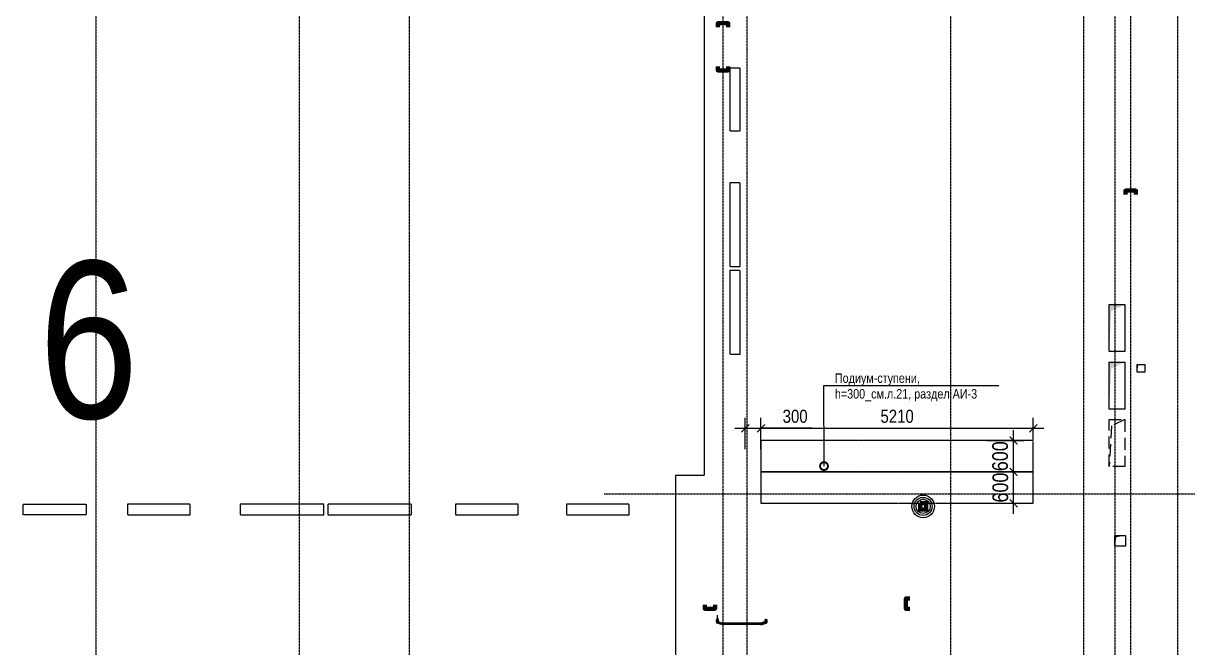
# Model space of a CAD drawing. Header units: millimetres. Extents: x -231292 to 573618, y -153144 to 564035.
# Drawn here: x -189563 to -167282, y 178652 to 190596 of the extents above; entities that cross this region are included whole.
import ezdxf
from ezdxf import colors
from ezdxf.entities.mleader import LeaderData, LeaderLine
from ezdxf.math import Vec2, Vec3

# ---------------------------------------------------------------- set-up
doc = ezdxf.new("R2010")
doc.units = ezdxf.units.MM
for name, pattern in [('CENTER2', [28.575, 19.05, -3.175, 3.175, -3.175]), ('CENTERLINE', [30, 12, -1.5, 3, -1.5, 12]), ('DASHED', [19.05, 12.7, -6.35]), ('HIDDEN', [9.525, 6.35, -3.175]), ('HIDDEN2', [4.7625, 3.175, -1.5875])]:
    doc.linetypes.add(name, pattern=pattern)
doc.layers.get('0').update_dxf_attribs({"color": 250})
doc.layers.get('Defpoints').update_dxf_attribs({"color": 250})
for name, color, linetype, lineweight in [('АР_Двери_внутренние_антипаника', 250, 'Continuous', 0), ('АР_Отопительные приборы', 250, 'HIDDEN2', 0), ('ВК_Шахты', 5, 'Continuous', 9), ('КМ_Фахверки', 250, 'Continuous', 80), ('ОВ_Классы', 250, 'Continuous', 0), ('ОВ_Шахты', 250, 'Continuous', 5), ('РД_Оси_100', 250, 'Continuous', 0), ('РД_полы_подиумы', 250, 'Continuous', 0)]:
    doc.layers.add(name, color=color, linetype=linetype, lineweight=lineweight)
doc.layers.add('АР_Делит', color=250, linetype='Continuous', lineweight=0, plot=False)
doc.styles.add('style1', font='ARIALN.TTF')
doc.dimstyles.new('Dim200_ареал', dxfattribs={"dimscale": 100, "dimtxt": 5, "dimasz": 2.5, "dimexe": 2, "dimexo": 2, "dimgap": 1, "dimtad": 1, "dimzin": 12, "dimdsep": 46, "dimtxsty": 'style1', "dimblk": 'ARCHTICK', "dimcen": 3, "dimdle": 2, "dimclrd": 256, "dimclre": 256, "dimaunit": 1, "dimadec": 0, "dimazin": 3, "dimtfac": 1, "dimtmove": 1, "dimatfit": 3, "dimldrblk": 'OPEN30', "dimfxl": 5, "dimfxlon": 1, "dimtolj": 1, "dimtzin": 0, "dimlwd": 9, "dimlwe": 9, "dimarcsym": 0})

# ---------------------------------------------------------------- blocks, each defined once
blk = doc.blocks.new('СОШ_2200_АР_ОСИ_М100_28.05.24')
at = {"layer": 'АР_Делит', "color": 5, "linetype": 'DASHED'}
blk.add_lwpolyline([(66055, 68320), (66055, 13857.73), (83455, 13857.73), (83455, -355), (45245, -355), (45245, 13145), (44695, 13145), (44695, 26755), (45245, 26755), (45245, 68320)], dxfattribs=at)
at = {"layer": 'РД_Оси_100', "linetype": 'CENTER2'}
for p, q in [((37500, -6155), (37500, 139938.679)), ((49960, -6155), (49960, 139938.679)), ((43327.994, 26400), (71363.995, 26400))]:
    blk.add_line(p, q, dxfattribs=at)
at = {"layer": 'РД_Оси_100', "color": 1, "linetype": 'CENTER2'}
blk.add_line((39600, -6155), (39600, 139938.679), dxfattribs=at)
blk.add_lwpolyline([(33600, 139938.679), (33600, -6155)], dxfattribs=at)
at = {"layer": 'РД_Оси_100', "linetype": 'CENTER2'}
for points in [[(45530, 139938.679), (45600, 139538.679), (45600, -6163.457)], [(46060, -6163.105), (46060, 139538.679), (46130, 139938.679)], [(52500, 139938.679), (52500, -5755), (52358.276, -6155)], [(53100, 139938.679), (53100, -5755), (52949.266, -6155)], [(54300, 139938.679), (54300, -6155)], [(53400, 70753.904), (53400, -5755), (53550, -6155)]]:
    blk.add_lwpolyline(points, dxfattribs=at)
blk = doc.blocks.new('otv')
at = {"linetype": 'Continuous'}
blk.add_lwpolyline([(0, -1), (0, 0), (1, 0), (1, -1)], close=True, dxfattribs=at)
blk.add_solid([(0, -1), (0, 0), (0.135, -0.137), (1, 0)], dxfattribs=at)
blk = doc.blocks.new('otv пунктир')
at = {"linetype": 'HIDDEN', "ltscale": 0.07}
blk.add_lwpolyline([(0, 0), (0, 1), (1, 1), (1, 0)], close=True, dxfattribs=at)
blk.add_lwpolyline([(0, 1), (0.135, 0.137), (1, 0)], dxfattribs=at)
blk = doc.blocks.new('Ф_пеноблок 200')
at = {"layer": 'КМ_Фахверки'}
blk.add_lwpolyline([(0, -75), (0, 0), (200, 0), (200, -75)], dxfattribs=at)
blk = doc.blocks.new('Ф_крпич 120')
at = {"layer": 'АР_Делит', "color": 1}
for radius in [216, 173, 136]:
    blk.add_circle((60, -60), radius, dxfattribs=at)
at = {"layer": 'КМ_Фахверки'}
blk.add_lwpolyline([(0, 0), (120, 0), (120, -120), (0, -120)], close=True, dxfattribs=at)
at = {"layer": 'КМ_Фахверки', "lineweight": 5}
blk.add_lwpolyline([(6, -6), (114, -6), (114, -114), (6, -114)], close=True, dxfattribs=at)
blk = doc.blocks.new('UUNEW01NEW00')
at = {"layer": 'АР_Двери_внутренние_антипаника', "color": 1, "linetype": 'Continuous'}
for p, q in [((-9, 0), (-14, -2)), ((-9, 19), (-8, 20)), ((-9, 19), (-9, 19)), ((-9, 19), (-9, 19)), ((-9, 19), (-9, 19)), ((-9, 19), (-9, 19)), ((-9, 19), (-9, 18)), ((-9, 18), (-8, 18)), ((-9, 1), (-9, 1)), ((-9, 1), (-9, 1)), ((-9, 1), (-9, 1)), ((-9, 1), (-9, 0)), ((-9, 1), (-9, 1)), ((-9, 1), (-9, 1)), ((-9, 1), (-9, 1)), ((-9, 1), (-9, 0)), ((-8, 1), (-9, 1)), ((-9, 1), (-9, 1)), ((-9, 0), (-9, 0)), ((-9, 0), (-9, 0)), ((-8, 20), (-8, 20)), ((-8, 20), (-7, 20)), ((-8, 18), (-8, 16)), ((-8, 18), (-8, 18)), ((-8, 18), (-8, 18)), ((-7, 18), (-8, 18)), ((-8, 18), (-8, 18)), ((-8, 16), (-8, 14)), ((-8, 14), (-8, 12)), ((-8, 12), (-8, 10)), ((-8, 10), (-8, 8)), ((-8, 8), (-8, 6)), ((-8, 6), (-8, 5)), ((-8, 5), (-8, 3)), ((-8, 3), (-7, 2)), ((-8, 1), (-8, 2)), ((-8, 1), (-8, 0)), ((-8, 0), (-8, 1)), ((-8, 1), (-8, 1)), ((-8, 0), (-8, 0)), ((-8, 0), (-8, 0)), ((-8, 0), (-8, 0)), ((-8, 0), (-7, 0)), ((-7, 0), (-8, 0)), ((-8, 0), (-8, 0)), ((-7, 24), (-7, 20)), ((-7, 20), (7, 20)), ((-7, 20), (-7, 18)), ((-7, 20), (-7, 20)), ((7, 18), (-7, 18)), ((-7, 18), (-7, 18)), ((-7, 18), (-7, 18)), ((-7, 18), (-7, 18)), ((-7, 18), (-7, 18)), ((-7, 2), (-7, 0)), ((-7, 0), (7, 0)), ((-7, 0), (7, 0)), ((-3, 16), (-5, 16)), ((-5, 16), (-4, 15)), ((-3, 16), (-5, 16)), ((-5, 16), (-5, 16)), ((-3, 15), (-4, 16)), ((-4, 16), (-3, 15)), ((-3, 15), (-4, 15)), ((-3, 15), (-4, 15)), ((-3, 15), (-4, 15)), ((-4, 15), (-4, 14)), ((-4, 15), (-4, 15)), ((-4, 15), (-3, 15)), ((-4, 14), (-3, 14)), ((-2, 16), (-3, 16)), ((-2, 16), (-3, 16)), ((-3, 15), (-2, 15)), ((-3, 15), (-3, 15)), ((-3, 14), (-3, 15)), ((-3, 15), (-3, 15)), ((-3, 15), (-3, 15)), ((-3, 15), (-3, 15)), ((-3, 15), (-3, 15)), ((-3, 15), (-3, 15)), ((-3, 14), (-3, 15)), ((-3, 15), (-3, 15)), ((-3, 15), (-3, 15)), ((-3, 15), (-3, 15)), ((-3, 15), (-3, 15)), ((-3, 15), (-3, 15)), ((-3, 15), (-3, 15)), ((-3, 15), (-3, 15)), ((-3, 14), (-3, 14)), ((-3, 14), (-3, 14)), ((-3, 14), (-3, 14)), ((-3, 14), (-3, 14)), ((-3, 14), (-3, 14)), ((-3, 14), (-3, 14)), ((-3, 14), (-3, 14)), ((-3, 14), (-3, 14)), ((-3, 14), (-3, 14)), ((-3, 14), (-3, 14)), ((-3, 14), (-3, 14)), ((-3, 14), (-3, 14)), ((-3, 14), (-3, 14)), ((-3, 14), (-3, 14)), ((-3, 14), (-3, 14)), ((-3, 14), (-3, 14)), ((-3, 14), (-3, 14)), ((-3, 14), (-3, 14)), ((-3, 14), (-3, 14)), ((-3, 14), (-3, 14)), ((-3, 14), (-3, 14)), ((-3, 14), (-3, 14)), ((-3, 14), (-3, 14)), ((-3, 14), (-3, 14)), ((-3, 14), (-3, 14)), ((-3, 14), (-3, 14)), ((-3, 14), (-3, 14)), ((-3, 14), (-3, 14)), ((-3, 14), (-3, 14)), ((-3, 14), (-3, 14)), ((-3, 14), (-3, 14)), ((-3, 14), (-3, 14)), ((-3, 14), (-3, 14)), ((-3, 14), (-3, 14)), ((-3, 14), (-3, 14)), ((-3, 14), (-3, 14)), ((-3, 14), (-3, 14)), ((-3, 14), (-3, 14)), ((-3, 14), (-3, 14)), ((-3, 14), (-3, 14)), ((-3, 14), (-3, 14)), ((-3, 14), (-3, 14)), ((-3, 14), (-3, 14)), ((-3, 14), (-3, 14)), ((-3, 14), (-3, 14)), ((-3, 14), (-3, 14)), ((-3, 14), (-3, 14)), ((-3, 14), (-3, 14)), ((-1, 15), (-2, 16)), ((-1, 16), (-2, 16)), ((-2, 15), (-1, 15)), ((-2, 15), (-2, 15)), ((-2, 15), (-2, 15)), ((-2, 15), (-2, 15)), ((-2, 15), (-2, 15)), ((-2, 15), (-2, 15)), ((-2, 15), (-2, 14)), ((-1, 15), (-2, 15)), ((-2, 15), (-2, 15)), ((-2, 15), (-2, 15)), ((-2, 15), (-2, 15)), ((-2, 15), (-2, 15)), ((-2, 15), (-2, 15)), ((-2, 15), (-2, 15)), ((-2, 15), (-2, 15)), ((-2, 15), (-2, 14)), ((-2, 15), (-2, 15)), ((-1, 15), (-2, 15)), ((-2, 14), (-2, 14)), ((-2, 14), (-2, 14)), ((-2, 14), (-2, 14)), ((-2, 14), (-2, 14)), ((-2, 14), (-2, 14)), ((-2, 14), (-2, 14)), ((-2, 14), (-2, 14)), ((-2, 14), (-2, 14)), ((-2, 14), (-2, 14)), ((-2, 14), (-2, 14)), ((-2, 14), (-2, 14)), ((-2, 14), (-2, 14)), ((-2, 14), (-2, 14)), ((-2, 14), (-2, 14)), ((-2, 14), (-1, 14)), ((-2, 14), (-2, 14)), ((-2, 14), (-2, 14)), ((-2, 14), (-2, 14)), ((-2, 14), (-2, 14)), ((-2, 14), (-2, 14)), ((-2, 14), (-2, 14)), ((-2, 14), (-2, 14)), ((-2, 14), (-2, 14)), ((-2, 14), (-2, 14)), ((-2, 14), (-2, 14)), ((-2, 14), (-2, 14)), ((-2, 14), (-1, 14)), ((-2, 14), (-2, 14)), ((-2, 14), (-2, 14)), ((-2, 14), (-2, 14)), ((-2, 14), (-2, 14)), ((-2, 14), (-2, 14)), ((-2, 14), (-2, 14)), ((-2, 14), (-2, 14)), ((-2, 14), (-2, 14)), ((-2, 14), (-2, 14)), ((-2, 14), (-2, 14)), ((-2, 14), (-2, 14)), ((-2, 14), (-2, 14)), ((-2, 14), (-2, 14)), ((-2, 14), (-2, 14)), ((-2, 14), (-2, 14)), ((-2, 14), (-2, 14)), ((-1, 14), (-2, 14)), ((-2, 14), (-2, 14)), ((-2, 14), (-2, 14)), ((-2, 14), (-2, 14)), ((-2, 14), (-2, 14)), ((-2, 14), (-2, 14)), ((-2, 14), (-1, 14)), ((-2, 14), (-2, 14)), ((-2, 14), (-2, 14)), ((-2, 14), (-2, 14)), ((-2, 14), (-2, 14)), ((-2, 14), (-2, 14)), ((-2, 14), (-2, 14)), ((-2, 14), (-2, 14)), ((-2, 14), (-2, 14)), ((-2, 14), (-2, 14)), ((-2, 14), (-2, 14)), ((-1, 16), (-1, 15)), ((0, 16), (-1, 15)), ((-1, 15), (0, 16)), ((0, 16), (-1, 16)), ((0, 15), (-1, 15)), ((0, 15), (-1, 15)), ((-1, 14), (-1, 15)), ((-1, 15), (-1, 15)), ((-1, 15), (-1, 15)), ((-1, 15), (-1, 15)), ((-1, 15), (-1, 15)), ((-1, 15), (-1, 14)), ((-1, 14), (-1, 15)), ((-1, 15), (-1, 15)), ((-1, 15), (-1, 15)), ((-1, 15), (-1, 15)), ((-1, 15), (-1, 15)), ((-1, 15), (-1, 15)), ((-1, 15), (-1, 15)), ((-1, 14), (-1, 14)), ((-1, 14), (-1, 14)), ((-1, 14), (-1, 14)), ((-1, 14), (-1, 14)), ((-1, 14), (-1, 14)), ((-1, 14), (-1, 14)), ((-1, 14), (-1, 14)), ((-1, 14), (-1, 14)), ((-1, 14), (-1, 14)), ((-1, 14), (-1, 14)), ((-1, 14), (-1, 14)), ((-1, 14), (-1, 14)), ((-1, 14), (-1, 14)), ((-1, 14), (-1, 14)), ((-1, 14), (-1, 14)), ((-1, 14), (-1, 14)), ((-1, 14), (-1, 14)), ((-1, 14), (-1, 14)), ((-1, 14), (-1, 14)), ((-1, 14), (-1, 14)), ((-1, 14), (-1, 14)), ((-1, 14), (-1, 14)), ((-1, 14), (-1, 14)), ((-1, 14), (-1, 14)), ((-1, 14), (-1, 14)), ((-1, 14), (-1, 14)), ((-1, 14), (-1, 14)), ((-1, 14), (-1, 14)), ((-1, 14), (-1, 14)), ((-1, 14), (-1, 14)), ((-1, 14), (0, 14)), ((-1, 14), (-1, 14)), ((0, 16), (1, 15)), ((1, 15), (0, 16)), ((0, 16), (0, 16)), ((1, 16), (0, 16)), ((0, 15), (0, 15)), ((0, 14), (0, 15)), ((0, 15), (0, 15)), ((0, 15), (0, 15)), ((0, 15), (0, 15)), ((0, 15), (0, 15)), ((0, 14), (0, 15)), ((0, 15), (0, 15)), ((0, 15), (0, 15)), ((0, 15), (0, 15)), ((0, 15), (0, 15)), ((0, 15), (0, 15)), ((0, 15), (0, 15)), ((0, 15), (0, 15)), ((0, 14), (0, 14)), ((0, 14), (0, 14)), ((0, 14), (0, 14)), ((0, 14), (0, 14)), ((0, 14), (0, 14)), ((0, 14), (0, 14)), ((0, 14), (0, 14)), ((0, 14), (0, 14)), ((0, 14), (0, 14)), ((0, 14), (0, 14)), ((0, 14), (0, 14)), ((0, 14), (0, 14)), ((0, 14), (0, 14)), ((0, 14), (0, 14)), ((0, 14), (0, 14)), ((0, 14), (0, 14)), ((0, 14), (0, 14)), ((0, 14), (0, 14)), ((0, 14), (0, 14)), ((0, 14), (0, 14)), ((0, 14), (0, 14)), ((0, 14), (0, 14)), ((0, 14), (0, 14)), ((0, 14), (0, 14)), ((0, 14), (0, 14)), ((0, 14), (0, 14)), ((0, 14), (0, 14)), ((0, 14), (0, 14)), ((0, 14), (0, 14)), ((0, 14), (0, 14)), ((0, 14), (0, 14)), ((0, 14), (0, 14)), ((0, 14), (0, 14)), ((0, 14), (0, 14)), ((0, 14), (0, 14)), ((0, 14), (0, 14)), ((0, 14), (0, 14)), ((0, 14), (0, 14)), ((0, 14), (0, 14)), ((0, 14), (0, 14)), ((0, 14), (0, 14)), ((0, 14), (0, 14)), ((0, 14), (0, 14)), ((0, 14), (0, 14)), ((0, 14), (0, 14)), ((0, 14), (0, 14)), ((0, 14), (0, 14)), ((0, 14), (0, 14)), ((1, 16), (1, 15)), ((2, 16), (1, 15)), ((2, 16), (1, 16)), ((1, 15), (2, 15)), ((1, 15), (1, 15)), ((1, 15), (1, 15)), ((2, 14), (1, 15)), ((1, 15), (1, 15)), ((1, 15), (1, 14)), ((1, 15), (1, 15)), ((2, 14), (1, 15)), ((1, 14), (1, 14)), ((1, 14), (1, 14)), ((1, 14), (1, 14)), ((1, 14), (1, 14)), ((1, 14), (2, 14)), ((3, 16), (2, 16)), ((3, 16), (2, 16)), ((2, 15), (3, 15)), ((2, 15), (2, 14)), ((3, 15), (2, 15)), ((2, 15), (2, 15)), ((2, 15), (2, 14)), ((3, 15), (2, 15)), ((2, 14), (2, 14)), ((2, 14), (2, 14)), ((2, 14), (2, 14)), ((2, 14), (2, 14)), ((2, 14), (2, 14)), ((2, 14), (3, 14)), ((2, 14), (2, 14)), ((2, 14), (2, 14)), ((3, 15), (4, 16)), ((4, 16), (3, 15)), ((5, 16), (3, 16)), ((5, 16), (3, 16)), ((4, 15), (3, 15)), ((3, 14), (3, 15)), ((3, 15), (3, 15)), ((3, 15), (3, 14)), ((4, 15), (3, 15)), ((3, 15), (3, 15)), ((3, 15), (3, 15)), ((3, 15), (4, 15)), ((3, 15), (3, 14)), ((4, 15), (3, 15)), ((3, 14), (4, 14)), ((3, 14), (3, 14)), ((3, 14), (3, 14)), ((3, 14), (4, 14)), ((4, 14), (3, 14)), ((3, 14), (4, 14)), ((3, 14), (3, 14)), ((3, 14), (3, 14)), ((4, 15), (5, 16)), ((4, 14), (4, 15)), ((4, 15), (4, 15)), ((4, 14), (4, 15)), ((4, 14), (4, 14)), ((4, 14), (4, 14)), ((4, 14), (4, 14)), ((4, 14), (4, 14)), ((5, 16), (5, 16)), ((7, 20), (7, 24)), ((7, 20), (7, 18)), ((7, 20), (7, 20)), ((7, 20), (8, 20)), ((8, 18), (7, 18)), ((7, 18), (7, 18)), ((7, 18), (7, 18)), ((7, 18), (7, 18)), ((7, 0), (8, 2)), ((7, -9), (7, 0)), ((8, 0), (7, 0)), ((8, 20), (8, 20)), ((8, 20), (9, 19)), ((8, 16), (8, 18)), ((8, 18), (8, 18)), ((8, 18), (8, 18)), ((8, 18), (9, 18)), ((8, 18), (8, 18)), ((8, 14), (8, 16)), ((8, 12), (8, 14)), ((8, 10), (8, 12)), ((8, 8), (8, 10)), ((8, 6), (8, 8)), ((8, 4), (8, 6)), ((8, 2), (8, 4)), ((8, 1), (8, 1)), ((8, 1), (8, 0)), ((8, 0), (8, 0)), ((9, 19), (9, 19)), ((9, 19), (9, 19)), ((9, 18), (9, 19)), ((9, 19), (9, 19)), ((9, 19), (9, 19)), ((-52, -12), (-52, -20)), ((-52, -20), (-52, -25)), ((-52, -25), (-48, -25)), ((-48, -12), (-48, -20)), ((-48, -12), (-48, -12)), ((-48, -20), (-46, -20)), ((-46, -20), (-48, -20)), ((-48, -20), (-48, -25)), ((-46, -20), (-44, -19)), ((-44, -20), (-46, -20)), ((-43, -11), (-45, -12)), ((-44, -19), (-43, -18)), ((-43, -20), (-44, -20)), ((-42, -11), (-43, -11)), ((-43, -18), (-41, -18)), ((-41, -20), (-43, -20)), ((-39, -11), (-42, -11)), ((-41, -18), (-39, -17)), ((-38, -19), (-41, -20)), ((-37, -10), (-39, -11)), ((-39, -17), (-36, -16)), ((-35, -19), (-38, -19)), ((-34, -9), (-37, -10)), ((-36, -16), (-34, -15)), ((-32, -18), (-35, -19)), ((-31, -8), (-34, -9)), ((-34, -15), (-30, -13)), ((-29, -17), (-32, -18)), ((-27, -6), (-31, -8)), ((-30, -13), (-27, -12)), ((-25, -15), (-29, -17)), ((-23, -5), (-27, -6)), ((-27, -12), (-23, -11)), ((-21, -14), (-25, -15)), ((-19, -3), (-23, -5)), ((-23, -11), (-19, -10)), ((-17, -12), (-21, -14)), ((-14, -2), (-19, -3)), ((-19, -10), (-14, -8)), ((-13, -11), (-17, -12)), ((-14, -8), (-9, -7)), ((-8, -9), (-13, -11)), ((-9, -4), (-9, 0)), ((-9, -7), (-9, -4)), ((-9, -7), (-9, -7)), ((-9, -8), (-9, -7)), ((-9, -7), (-9, -7)), ((-9, -7), (-9, -7)), ((-9, -7), (-9, -7)), ((-9, -7), (-8, -7)), ((-8, -9), (-9, -8)), ((-8, 0), (-8, -1)), ((-8, -1), (-8, -1)), ((-8, -1), (-8, -1)), ((-8, -1), (-8, -1)), ((-8, -1), (-8, -2)), ((-8, -2), (-8, -1)), ((-8, -1), (-8, -1)), ((-8, -8), (-8, -7)), ((-8, -7), (-8, -7)), ((-7, -7), (-8, -7)), ((-8, -7), (-8, -7)), ((-8, -7), (-8, -7)), ((-8, -7), (-8, -7)), ((-8, -7), (-8, -7)), ((-8, -7), (-8, -7)), ((-8, -7), (-8, -7)), ((-8, -7), (-8, -7)), ((-8, -7), (-8, -7)), ((-8, -7), (-8, -7)), ((-7, -8), (-8, -8)), ((-8, -9), (-8, -9)), ((-7, -9), (-8, -9)), ((-7, 0), (-7, -2)), ((-7, -2), (-7, -3)), ((-7, -3), (-7, -5)), ((-7, -5), (-7, -6)), ((-7, -6), (-7, -7)), ((-7, -7), (-7, -7)), ((-7, -7), (-7, -7)), ((-7, -7), (-7, -8)), ((-7, -8), (6, -11)), ((-7, -8), (-7, -8)), ((-7, -8), (-7, -9)), ((-7, -8), (-7, -8)), ((-7, -8), (-7, -8)), ((-7, -8), (-7, -8)), ((-7, -8), (-7, -8)), ((-7, -8), (-7, -8)), ((-7, -8), (-7, -8)), ((-7, -8), (-7, -8)), ((-7, -8), (-7, -8)), ((-7, -8), (-7, -8)), ((-7, -8), (-7, -8)), ((-7, -8), (-7, -8)), ((-7, -8), (-7, -8)), ((-7, -8), (-7, -8)), ((-7, -8), (-7, -8)), ((-7, -8), (-7, -8)), ((-7, -8), (-7, -8)), ((-7, -8), (-7, -8)), ((-7, -8), (-7, -8)), ((-7, -9), (-7, -9)), ((6, -11), (6, -10)), ((6, -11), (6, -10)), ((6, -10), (7, -10)), ((6, -11), (6, -11)), ((6, -11), (6, -11)), ((7, -9), (7, -9)), ((7, -9), (7, -9)), ((7, -9), (8, -9)), ((7, -10), (7, -9)), ((8, 0), (8, 0))]:
    blk.add_line(p, q, dxfattribs=at)
at = {"layer": 'АР_Двери_внутренние_антипаника', "color": 40, "linetype": 'Continuous'}
for p, q in [((-9, 1), (-13, 0)), ((-9, 24), (9, 24)), ((-9, 19), (-9, 24)), ((-9, 18), (-9, 19)), ((-9, 17), (-9, 18)), ((-8, 2), (-9, 17)), ((-8, 2), (-9, 1)), ((8, 0), (8, -4)), ((9, 24), (9, 19)), ((-53, -19), (-53, -12)), ((-53, -25), (-53, -19)), ((-48, -12), (-52, -12)), ((-52, -25), (-48, -25)), ((-48, -12), (-46, -12)), ((-48, -25), (-45, -25)), ((-45, -12), (-46, -12)), ((-44, -12), (-45, -12)), ((-45, -25), (-44, -25)), ((-42, -11), (-44, -12)), ((-44, -25), (-44, -25)), ((-44, -25), (-43, -25)), ((-43, -25), (-42, -25)), ((-40, -10), (-42, -11)), ((-42, -25), (-42, -25)), ((-42, -25), (-41, -25)), ((-41, -25), (-39, -24)), ((-38, -10), (-40, -10)), ((-39, -24), (-38, -24)), ((-36, -9), (-38, -10)), ((-38, -24), (-36, -24)), ((-34, -8), (-36, -9)), ((-36, -24), (-35, -23)), ((-35, -23), (-34, -23)), ((-32, -7), (-34, -8)), ((-34, -23), (-33, -23)), ((-33, -23), (-32, -22)), ((-30, -7), (-32, -7)), ((-32, -22), (-30, -22)), ((-28, -6), (-30, -7)), ((-30, -22), (-28, -21)), ((-26, -5), (-28, -6)), ((-28, -21), (-26, -21)), ((-23, -4), (-26, -5)), ((-26, -21), (-23, -20)), ((-20, -3), (-23, -4)), ((-23, -20), (-20, -19)), ((-17, -1), (-20, -3)), ((-20, -19), (-18, -18)), ((-18, -18), (-15, -17)), ((-13, 0), (-17, -1)), ((-15, -17), (-12, -16)), ((-12, -16), (-8, -15)), ((-8, -15), (-4, -14)), ((-4, -14), (0, -13)), ((0, -13), (5, -11)), ((5, -11), (6, -11)), ((6, -10), (7, -10)), ((6, -11), (6, -10)), ((7, -10), (8, -9)), ((8, -4), (8, -9)), ((8, -9), (8, -9)), ((8, -9), (8, -9))]:
    blk.add_line(p, q, dxfattribs=at)
at = {"layer": 'АР_Двери_внутренние_антипаника', "color": 1, "linetype": 'CENTERLINE'}
blk.add_line((0, 4), (0, 26), dxfattribs=at)
at = {"layer": 'АР_Двери_внутренние_антипаника', "color": 1, "linetype": 'HIDDEN'}
for p, q in [((-60, -14), (-53, -14)), ((-60, -14), (-60, -23)), ((-60, -23), (-53, -23)), ((-54, -18), (-54, -14)), ((-54, -14), (-53, -14)), ((-54, -18), (-53, -18))]:
    blk.add_line(p, q, dxfattribs=at)
at = {"layer": 'АР_Двери_внутренние_антипаника', "color": 1, "linetype": 'Continuous'}
blk.add_arc((491, 29), 500, 183.3082, 184.1216, dxfattribs=at)
at = {"layer": 'АР_Двери_внутренние_антипаника', "color": 40, "linetype": 'Continuous'}
for centre, radius, start, end in [((-491, 28), 500, 356.9219, 359.0377), ((-52, -12), 0.5, 90, 180), ((-52, -25), 0.5, 180, 270)]:
    blk.add_arc(centre, radius, start, end, dxfattribs=at)
at = {"layer": 'АР_Двери_внутренние_антипаника', "color": 1, "linetype": 'Continuous'}
blk.add_point((0, 0), dxfattribs=at)
blk = doc.blocks.new('66NEW00')
at = {"layer": 'АР_Двери_внутренние_антипаника', "color": 40, "linetype": 'Continuous'}
for p, q in [((9, 0), (-9, 0)), ((-9, 0), (-9, -5)), ((9, -5), (9, 0)), ((-8, -23), (-8, -28)), ((-8, -28), (-8, -33)), ((-8, -33), (-8, -33)), ((-7, -34), (-8, -33)), ((-8, -33), (-8, -33)), ((-6, -34), (-7, -34)), ((-6, -35), (-6, -34)), ((-5, -35), (-6, -35)), ((0, -37), (-5, -35)), ((4, -38), (0, -37)), ((8, -39), (4, -38)), ((8, -22), (9, -7)), ((8, -22), (9, -23)), ((12, -40), (8, -39)), ((9, -6), (9, -5)), ((9, -7), (9, -6)), ((9, -23), (13, -24)), ((15, -41), (12, -40)), ((13, -24), (17, -25)), ((18, -42), (15, -41)), ((17, -25), (20, -27)), ((20, -43), (18, -42)), ((20, -27), (23, -28)), ((23, -44), (20, -43)), ((23, -28), (26, -29)), ((26, -45), (23, -44)), ((26, -29), (28, -30)), ((28, -45), (26, -45)), ((28, -30), (30, -31)), ((30, -46), (28, -45)), ((30, -31), (32, -31)), ((32, -46), (30, -46)), ((32, -31), (34, -32)), ((33, -47), (32, -46)), ((34, -47), (33, -47)), ((34, -32), (36, -33)), ((35, -47), (34, -47)), ((36, -48), (35, -47)), ((36, -33), (38, -34)), ((38, -48), (36, -48)), ((38, -34), (40, -34)), ((39, -48), (38, -48)), ((41, -49), (39, -48)), ((40, -34), (42, -35)), ((42, -49), (41, -49)), ((42, -35), (44, -36)), ((43, -49), (42, -49)), ((42, -49), (42, -49)), ((44, -49), (43, -49)), ((44, -36), (45, -36)), ((45, -49), (44, -49)), ((44, -49), (44, -49)), ((45, -36), (46, -36)), ((48, -49), (45, -49)), ((48, -36), (46, -36)), ((48, -36), (52, -36)), ((52, -49), (48, -49)), ((53, -43), (53, -36)), ((53, -49), (53, -43))]:
    blk.add_line(p, q, dxfattribs=at)
at = {"layer": 'АР_Двери_внутренние_антипаника', "color": 1, "linetype": 'Continuous'}
for p, q in [((-7, -4), (-7, 0)), ((7, 0), (7, -4)), ((-8, -4), (-9, -4)), ((-9, -4), (-9, -5)), ((-9, -5), (-9, -5)), ((-9, -6), (-9, -5)), ((-9, -5), (-9, -5)), ((-9, -5), (-9, -5)), ((-8, -6), (-9, -6)), ((-7, -4), (-8, -4)), ((-8, -4), (-8, -4)), ((-8, -8), (-8, -6)), ((-8, -6), (-8, -6)), ((-8, -6), (-8, -6)), ((-8, -6), (-8, -6)), ((-8, -6), (-7, -6)), ((-8, -10), (-8, -8)), ((-8, -12), (-8, -10)), ((-8, -14), (-8, -12)), ((-8, -16), (-8, -14)), ((-8, -18), (-8, -16)), ((-8, -20), (-8, -18)), ((-8, -22), (-8, -20)), ((-7, -24), (-8, -22)), ((-8, -23), (-8, -23)), ((-8, -23), (-8, -24)), ((-8, -24), (-8, -24)), ((-8, -24), (-7, -24)), ((-8, -24), (-8, -24)), ((-7, -33), (-8, -33)), ((7, -4), (-7, -4)), ((-7, -4), (-7, -6)), ((-7, -4), (-7, -4)), ((-7, -6), (7, -6)), ((-7, -6), (-7, -6)), ((-7, -6), (-7, -6)), ((-7, -6), (-7, -6)), ((7, -24), (-7, -24)), ((7, -24), (-7, -24)), ((-7, -33), (-7, -24)), ((-7, -33), (-7, -33)), ((-7, -33), (-7, -33)), ((-7, -34), (-7, -33)), ((-6, -34), (-7, -34)), ((7, -32), (-6, -35)), ((-6, -35), (-6, -34)), ((-6, -34), (-6, -34)), ((-6, -35), (-6, -34)), ((-6, -35), (-6, -35)), ((7, -4), (7, -6)), ((8, -4), (7, -4)), ((7, -4), (7, -4)), ((7, -6), (7, -6)), ((7, -6), (7, -6)), ((7, -6), (7, -6)), ((7, -6), (7, -6)), ((7, -6), (8, -6)), ((8, -21), (7, -22)), ((7, -22), (7, -24)), ((7, -24), (7, -26)), ((8, -24), (7, -24)), ((7, -24), (8, -24)), ((7, -26), (7, -27)), ((7, -27), (7, -29)), ((7, -29), (7, -30)), ((7, -30), (7, -31)), ((7, -31), (7, -31)), ((7, -31), (8, -31)), ((7, -31), (7, -31)), ((7, -31), (7, -32)), ((7, -32), (7, -32)), ((7, -32), (8, -32)), ((7, -32), (7, -33)), ((7, -32), (7, -32)), ((7, -32), (7, -32)), ((7, -32), (7, -32)), ((7, -32), (7, -32)), ((7, -32), (7, -32)), ((7, -32), (7, -32)), ((7, -32), (7, -32)), ((7, -32), (7, -32)), ((7, -32), (7, -32)), ((7, -32), (7, -32)), ((7, -32), (7, -32)), ((7, -32), (7, -32)), ((7, -32), (7, -32)), ((7, -32), (7, -32)), ((7, -32), (7, -32)), ((7, -32), (7, -32)), ((7, -32), (7, -32)), ((7, -32), (7, -32)), ((7, -33), (7, -33)), ((7, -33), (8, -33)), ((9, -4), (8, -4)), ((8, -4), (8, -4)), ((8, -6), (8, -8)), ((9, -6), (8, -6)), ((8, -6), (8, -6)), ((8, -6), (8, -6)), ((8, -6), (8, -6)), ((8, -8), (8, -10)), ((8, -10), (8, -12)), ((8, -12), (8, -14)), ((8, -14), (8, -16)), ((8, -16), (8, -18)), ((8, -18), (8, -19)), ((8, -19), (8, -21)), ((8, -23), (8, -22)), ((8, -23), (9, -23)), ((8, -23), (8, -24)), ((8, -24), (8, -23)), ((8, -23), (8, -23)), ((8, -24), (8, -24)), ((8, -24), (8, -25)), ((8, -24), (8, -24)), ((8, -24), (8, -24)), ((8, -24), (8, -24)), ((8, -25), (8, -25)), ((8, -25), (8, -25)), ((8, -25), (8, -25)), ((8, -25), (8, -25)), ((8, -25), (8, -25)), ((8, -25), (8, -25)), ((8, -32), (8, -31)), ((8, -31), (8, -31)), ((8, -31), (8, -31)), ((8, -31), (8, -31)), ((9, -31), (8, -31)), ((8, -31), (8, -31)), ((8, -31), (8, -31)), ((8, -31), (8, -31)), ((8, -31), (8, -31)), ((8, -31), (8, -31)), ((8, -31), (8, -31)), ((8, -31), (8, -31)), ((8, -33), (9, -32)), ((8, -33), (13, -35)), ((8, -33), (8, -33)), ((9, -5), (9, -4)), ((9, -5), (9, -5)), ((9, -5), (9, -5)), ((9, -5), (9, -5)), ((9, -5), (9, -6)), ((9, -23), (9, -23)), ((9, -23), (9, -23)), ((9, -23), (9, -23)), ((9, -23), (9, -24)), ((9, -23), (9, -23)), ((9, -23), (9, -23)), ((9, -23), (9, -23)), ((9, -23), (9, -24)), ((9, -23), (9, -23)), ((9, -24), (14, -26)), ((9, -28), (9, -24)), ((9, -24), (9, -24)), ((9, -24), (9, -24)), ((9, -31), (9, -28)), ((14, -32), (9, -31)), ((9, -31), (9, -31)), ((9, -32), (9, -31)), ((9, -31), (9, -31)), ((9, -31), (9, -31)), ((9, -31), (9, -31)), ((13, -35), (17, -36)), ((14, -26), (19, -27)), ((19, -34), (14, -32)), ((17, -36), (21, -38)), ((19, -27), (23, -29)), ((23, -35), (19, -34)), ((21, -38), (25, -39)), ((23, -29), (27, -30)), ((27, -36), (23, -35)), ((25, -39), (29, -41)), ((27, -30), (31, -32)), ((30, -37), (27, -36)), ((29, -41), (32, -42)), ((34, -39), (30, -37)), ((31, -32), (34, -33)), ((32, -42), (35, -42)), ((34, -33), (37, -34)), ((36, -40), (34, -39)), ((35, -42), (38, -43)), ((39, -41), (36, -40)), ((37, -34), (39, -35)), ((38, -43), (41, -44)), ((39, -35), (42, -35)), ((41, -42), (39, -41)), ((43, -42), (41, -42)), ((41, -44), (43, -44)), ((42, -35), (43, -35)), ((43, -35), (45, -36)), ((44, -43), (43, -42)), ((43, -44), (44, -44)), ((46, -44), (44, -43)), ((44, -44), (46, -44)), ((48, -44), (46, -44)), ((46, -44), (48, -44)), ((48, -36), (48, -44)), ((48, -36), (48, -36)), ((48, -44), (48, -49)), ((52, -49), (48, -49)), ((52, -36), (52, -44)), ((52, -44), (52, -49))]:
    blk.add_line(p, q, dxfattribs=at)
at = {"layer": 'АР_Двери_внутренние_антипаника', "color": 1, "linetype": 'CENTERLINE'}
blk.add_line((0, -20), (0, 2), dxfattribs=at)
at = {"layer": 'АР_Двери_внутренние_антипаника', "color": 1, "linetype": 'HIDDEN'}
for p, q in [((60, -38), (53, -38)), ((54, -38), (53, -38)), ((54, -42), (53, -42)), ((60, -47), (53, -47)), ((54, -42), (54, -38)), ((60, -38), (60, -47))]:
    blk.add_line(p, q, dxfattribs=at)
at = {"layer": 'АР_Двери_внутренние_антипаника', "color": 40, "linetype": 'Continuous'}
for centre, radius, start, end in [((491, 4), 500, 180.9623, 183.0781), ((52, -36), 0.5, 0, 90), ((52, -49), 0.5, 270, 0)]:
    blk.add_arc(centre, radius, start, end, dxfattribs=at)
at = {"layer": 'АР_Двери_внутренние_антипаника', "color": 1, "linetype": 'Continuous'}
blk.add_arc((-491, 5), 500, 355.8784, 356.6918, dxfattribs=at)
blk.add_point((0, 0), dxfattribs=at)
blk = doc.blocks.new('*U809')
at = {"layer": 'АР_Двери_внутренние_антипаника', "color": 1, "linetype": 'HIDDEN'}
for p, q in [((4, 8), (-4, 8)), ((-4, 0), (-4, 8)), ((4, 0), (4, 8))]:
    blk.add_line(p, q, dxfattribs=at)
at = {"layer": 'АР_Двери_внутренние_антипаника', "color": 40, "linetype": 'Continuous'}
for p, q in [((-4, 0), (-4, -22)), ((4, 0), (4, -22)), ((823, 97), (106, 97)), ((823, 73), (106, 73))]:
    blk.add_line(p, q, dxfattribs=at)
at = {"layer": 'АР_Двери_внутренние_антипаника', "color": 1, "linetype": 'Continuous'}
for p, q in [((-1, -22), (-4, 0)), ((4, 0), (1, -22))]:
    blk.add_line(p, q, dxfattribs=at)
at = {"layer": 'АР_Двери_внутренние_антипаника', "color": 1, "linetype": 'CENTERLINE'}
blk.add_line((0, -4), (0, -80), dxfattribs=at)
at = {"layer": 'АР_Двери_внутренние_антипаника', "xscale": 2, "yscale": 2, "zscale": 2, "rotation": 180}
for name, p in [('UUNEW01NEW00', (0, 48)), ('66NEW00', (929, 0))]:
    blk.add_blockref(name, p, dxfattribs=at)
blk = doc.blocks.new('_DotSmall')
at = {"color": 0, "linetype": 'ByBlock', "const_width": 0.5}
blk.add_lwpolyline([(-0.0625, 0, 1), (0.0625, 0, 1)], format="xyb", close=True, dxfattribs=at)
blk = doc.blocks.new('Bottom_L_1200')
at = {"layer": 'АР_Отопительные приборы'}
blk.add_lwpolyline([(600, -100), (-600, -100), (-600, 100), (600, 100)], close=True, dxfattribs=at)
blk = doc.blocks.new('Bottom_R_1200')
at = {"layer": 'АР_Отопительные приборы'}
blk.add_lwpolyline([(-600, -100), (600, -100), (600, 100), (-600, 100)], close=True, dxfattribs=at)
blk = doc.blocks.new('Bottom_R_1600')
at = {"layer": 'АР_Отопительные приборы'}
blk.add_lwpolyline([(-800, -100), (800, -100), (800, 100), (-800, 100)], close=True, dxfattribs=at)
blk = doc.blocks.new('_ArchTick')
at = {"color": 0, "linetype": 'ByBlock', "const_width": 0.15}
blk.add_lwpolyline([(-0.5, -0.5), (0.5, 0.5)], dxfattribs=at)
blk = doc.blocks.new('*D883')
at = {"layer": 'Defpoints', "color": 0, "transparency": 16777216}
for p in [(-171526, 182015), (-170614, 182015), (-171526, 181415)]:
    blk.add_point(p, dxfattribs=at)
at = {"layer": 'РД_полы_подиумы', "lineweight": 9, "transparency": 16777216}
for p, q in [((-170614, 181215), (-170614, 182215)), ((-171114, 182015), (-170414, 182015)), ((-171114, 181415), (-170414, 181415))]:
    blk.add_line(p, q, dxfattribs=at)
at = {"layer": 'РД_полы_подиумы', "lineweight": 9, "transparency": 16777216, "xscale": 150, "yscale": 150, "zscale": 150}
for p, rotation in [((-170614, 182015), 90), ((-170614, 181415), 270)]:
    blk.add_blockref('_ArchTick', p, dxfattribs=dict(at, rotation=rotation))
at = {"layer": 'РД_полы_подиумы', "color": 0, "transparency": 16777216, "insert": (-170867, 181715), "char_height": 300, "attachment_point": 5, "rotation": 90, "style": 'style1'}
blk.add_mtext('\\A1;600', dxfattribs=at)
blk = doc.blocks.new('_Open30')
at = {"color": 0, "linetype": 'ByBlock', "lineweight": -2}
for p, q in [((-1, 0.27), (0, 0)), ((0, 0), (-1, -0.27)), ((0, 0), (-1, 0))]:
    blk.add_line(p, q, dxfattribs=at)
blk = doc.blocks.new('*D884')
at = {"layer": 'Defpoints', "color": 0, "transparency": 16777216}
for p in [(-171449, 182615), (-170618, 182615), (-171449, 182015)]:
    blk.add_point(p, dxfattribs=at)
at = {"layer": 'РД_полы_подиумы', "lineweight": 9, "transparency": 16777216}
for p, q in [((-170618, 181815), (-170618, 182815)), ((-171118, 182615), (-170418, 182615)), ((-171118, 182015), (-170418, 182015))]:
    blk.add_line(p, q, dxfattribs=at)
at = {"layer": 'РД_полы_подиумы', "lineweight": 9, "transparency": 16777216, "xscale": 150, "yscale": 150, "zscale": 150}
for p, rotation in [((-170618, 182615), 90), ((-170618, 182015), 270)]:
    blk.add_blockref('_ArchTick', p, dxfattribs=dict(at, rotation=rotation))
at = {"layer": 'РД_полы_подиумы', "color": 0, "transparency": 16777216, "insert": (-170871, 182315), "char_height": 300, "attachment_point": 5, "rotation": 90, "style": 'style1'}
blk.add_mtext('\\A1;600', dxfattribs=at)
blk = doc.blocks.new('*D885')
at = {"layer": 'Defpoints', "color": 0, "transparency": 16777216}
for p in [(-175448, 182849), (-175748, 182252), (-175448, 182252)]:
    blk.add_point(p, dxfattribs=at)
at = {"layer": 'РД_полы_подиумы', "lineweight": 9, "transparency": 16777216}
for p, q in [((-175748, 182452), (-175748, 183049)), ((-175448, 182452), (-175448, 183049)), ((-175948, 182849), (-175248, 182849)), ((-174468, 182849), (-175448, 182849))]:
    blk.add_line(p, q, dxfattribs=at)
at = {"layer": 'РД_полы_подиумы', "lineweight": 9, "transparency": 16777216, "xscale": 150, "yscale": 150, "zscale": 150, "rotation": 180}
blk.add_blockref('_ArchTick', (-175748, 182849), dxfattribs=at)
at = {"layer": 'РД_полы_подиумы', "lineweight": 9, "transparency": 16777216, "xscale": 150, "yscale": 150, "zscale": 150}
blk.add_blockref('_ArchTick', (-175448, 182849), dxfattribs=at)
at = {"layer": 'РД_полы_подиумы', "color": 0, "transparency": 16777216, "insert": (-174794, 183077), "char_height": 250, "attachment_point": 5, "style": 'style1'}
blk.add_mtext('\\A1;300', dxfattribs=at)
blk = doc.blocks.new('*D887')
at = {"layer": 'Defpoints', "color": 0, "transparency": 16777216}
for p in [(-170238, 182849), (-175448, 182437), (-170238, 182437)]:
    blk.add_point(p, dxfattribs=at)
at = {"layer": 'РД_полы_подиумы', "lineweight": 9, "transparency": 16777216}
for p, q in [((-175448, 182637), (-175448, 183049)), ((-170238, 182637), (-170238, 183049)), ((-175648, 182849), (-170038, 182849))]:
    blk.add_line(p, q, dxfattribs=at)
at = {"layer": 'РД_полы_подиумы', "lineweight": 9, "transparency": 16777216, "xscale": 150, "yscale": 150, "zscale": 150, "rotation": 180}
blk.add_blockref('_ArchTick', (-175448, 182849), dxfattribs=at)
at = {"layer": 'РД_полы_подиумы', "lineweight": 9, "transparency": 16777216, "xscale": 150, "yscale": 150, "zscale": 150}
blk.add_blockref('_ArchTick', (-170238, 182849), dxfattribs=at)
at = {"layer": 'РД_полы_подиумы', "color": 0, "transparency": 16777216, "insert": (-172843, 183077), "char_height": 250, "attachment_point": 5, "style": 'style1'}
blk.add_mtext('\\A1;5210', dxfattribs=at)

msp = doc.modelspace()

# ---------------------------------------------------------------- linework, layer by layer
at = {"layer": 'РД_полы_подиумы', "color": 0, "linetype": 'HIDDEN'}
for points in [[(-175448.478, 182015.168), (-170238.478, 182015.168), (-170238.478, 182615.168), (-175448.478, 182615.168)], [(-175448.478, 181415.168), (-170238.478, 181415.168), (-170238.478, 182015.168), (-175448.478, 182015.168)]]:
    msp.add_lwpolyline(points, close=True, dxfattribs=at)

# ---------------------------------------------------------------- block references
at = {"layer": 'АР_Двери_внутренние_антипаника', "color": 4, "lineweight": 30, "ltscale": 2, "xscale": -1, "rotation": 179.9999841942922}
msp.add_blockref('*U809', (-176280.988, 179194.168), dxfattribs=at)
at = {"layer": 'АР_Отопительные приборы'}
for name, p, rotation in [('Bottom_R_1200', (-175944.956, 189137.498), 270), ('Bottom_R_1600', (-175944.956, 186745.987), 270), ('Bottom_R_1600', (-175944.956, 185064.266), 270), ('Bottom_L_1200', (-188963.194, 181295.168), 180), ('Bottom_R_1200', (-186969.956, 181295.168), 180), ('Bottom_R_1600', (-184613.713, 181295.168), 180), ('Bottom_R_1600', (-182933.447, 181295.168), 180), ('Bottom_R_1200', (-180691.542, 181295.168), 180), ('Bottom_R_1200', (-178569.956, 181295.168), 180)]:
    msp.add_blockref(name, p, dxfattribs=dict(at, rotation=rotation))
at = {"layer": 'ВК_Шахты', "xscale": 150, "yscale": 150}
msp.add_blockref('otv', (-168249.953, 184070.167), dxfattribs=at)
at = {"layer": 'ВК_Шахты', "color": 1, "xscale": 200, "yscale": 200}
msp.add_blockref('otv', (-168674.956, 180795.168), dxfattribs=at)
at = {"layer": 'КМ_Фахверки'}
for name, p in [('Ф_пеноблок 200', (-176274.956, 190595.168)), ('Ф_пеноблок 200', (-168474.956, 187395.168)), ('Ф_крпич 120', (-172404.956, 181415.168))]:
    msp.add_blockref(name, p, dxfattribs=at)
at = {"layer": 'КМ_Фахверки', "xscale": -1}
for p, rotation in [((-176274.956, 189695.168), 180), ((-172674.956, 179595.168), 90), ((-176524.919, 179395.79), 180)]:
    msp.add_blockref('Ф_пеноблок 200', p, dxfattribs=dict(at, rotation=rotation))
at = {"layer": 'ОВ_Классы', "xscale": 900, "yscale": 300, "rotation": 270}
msp.add_blockref('otv пунктир', (-168784.956, 183015.168), dxfattribs=at)
at = {"layer": 'ОВ_Шахты', "color": 1, "xscale": 300, "yscale": 900, "zscale": 1400}
for p in [(-168784.956, 185215.167), (-168784.956, 184115.167)]:
    msp.add_blockref('otv', p, dxfattribs=at)
at = {"layer": 'РД_Оси_100'}
msp.add_blockref('СОШ_2200_АР_ОСИ_М100_28.05.24', (-221774.956, 155195.168), dxfattribs=at)

# ---------------------------------------------------------------- texts
at = {"layer": 'АР_Делит', "insert": (-188312.526, 184520.197), "char_height": 3000, "width": 19035, "attachment_point": 5, "style": 'style1'}
msp.add_mtext('6', dxfattribs=at)

# ---------------------------------------------------------------- dimensions: what is measured, and where the dimension line sits
at = {"layer": 'РД_полы_подиумы', "color": 0}
dim = msp.add_linear_dim(base=(-175448.478, 182849.187), p1=(-175748.478, 182251.6), p2=(-175448.478, 182251.6), dimstyle='Dim200_ареал', override={"dimtxt": 2.5, "dimasz": 1.5}, dxfattribs=at)
dim.commit()
dim.dimension.update_dxf_attribs({"geometry": '*D885', "text_midpoint": (-174794.173, 182528.679), "dimtype": 160})
dim = msp.add_linear_dim(base=(-170238.478, 182849.187), p1=(-175448.478, 182437.171), p2=(-170238.478, 182437.171), dimstyle='Dim200_ареал', override={"dimtxt": 2.5, "dimasz": 1.5}, dxfattribs=at)
dim.commit()
dim.dimension.update_dxf_attribs({"geometry": '*D887', "text_midpoint": (-172843.478, 183076.831)})
for base, p1, p2, picture, middle in [((-170617.948, 182615.168), (-171449.306, 182015.168), (-171449.306, 182615.168), '*D884', (-170617.948, 182315.168)), ((-170613.645, 182015.168), (-171526.18, 181415.168), (-171526.18, 182015.168), '*D883', (-170613.645, 181715.168))]:
    dim = msp.add_linear_dim(base=base, p1=p1, p2=p2, angle=90, dimstyle='Dim200_ареал', override={"dimtxt": 3, "dimasz": 1.5}, dxfattribs=at)
    dim.commit()
    dim.dimension.update_dxf_attribs({"geometry": picture, "text_midpoint": middle, "dimtype": 160})

# ---------------------------------------------------------------- leaders
ml = msp.add_multileader_mtext('Standard', dxfattribs=at)
ml.set_content('\\pxsm1;Подиум-ступени, h=300_см.л.21, раздел АИ-3', style='style1')
ml.set_leader_properties(color=256, linetype='ByLayer', lineweight=9)
ml.set_arrow_properties(name='DOTSMALL')
ml.build(insert=Vec2(0, 0))
ml.multileader.update_dxf_attribs({"text_left_attachment_type": 6, "text_right_attachment_type": 6, "text_bottom_attachment_type": 10, "dogleg_length": 25, "arrow_head_size": 300})
ctx = ml.context
ctx.base_point, ctx.char_height, ctx.arrow_head_size, ctx.landing_gap_size, ctx.plane_origin = Vec3(-174083.932, 183668.207), 180, 300, 50, Vec3(-182695.796, 185869.774)
ctx.left_attachment, ctx.right_attachment, ctx.top_attachment = 6, 6, 10
notes = []
notes.append((ctx, [(0, (1, 1, 0), (-174241.943, 183668.207), (1, 0), 158.01, [(1, [(-174241.658, 182125.119)], 0, [])])]))
ctx.mtext.insert, ctx.mtext.width, ctx.mtext.defined_height, ctx.mtext.line_spacing_factor, ctx.mtext.flow_direction = Vec3(-174033.932, 183898.179), 3107.54044, 2067.07, 0.3, 5
for ctx, leaders in notes:
    for number, flags, end, landing, length, lines in leaders:
        leader = LeaderData()
        leader.index, (leader.has_last_leader_line, leader.has_dogleg_vector, leader.attachment_direction) = number, flags
        leader.last_leader_point, leader.dogleg_vector, leader.dogleg_length = Vec3(end), Vec3(landing), length
        for number, points, colour, breaks in lines:
            line = LeaderLine()
            line.index, line.vertices, line.color, line.breaks = number, Vec3.list(points), colors.encode_raw_color(colour), breaks
            leader.lines.append(line)
        ctx.leaders.append(leader)

doc.saveas('drawing.dxf')
